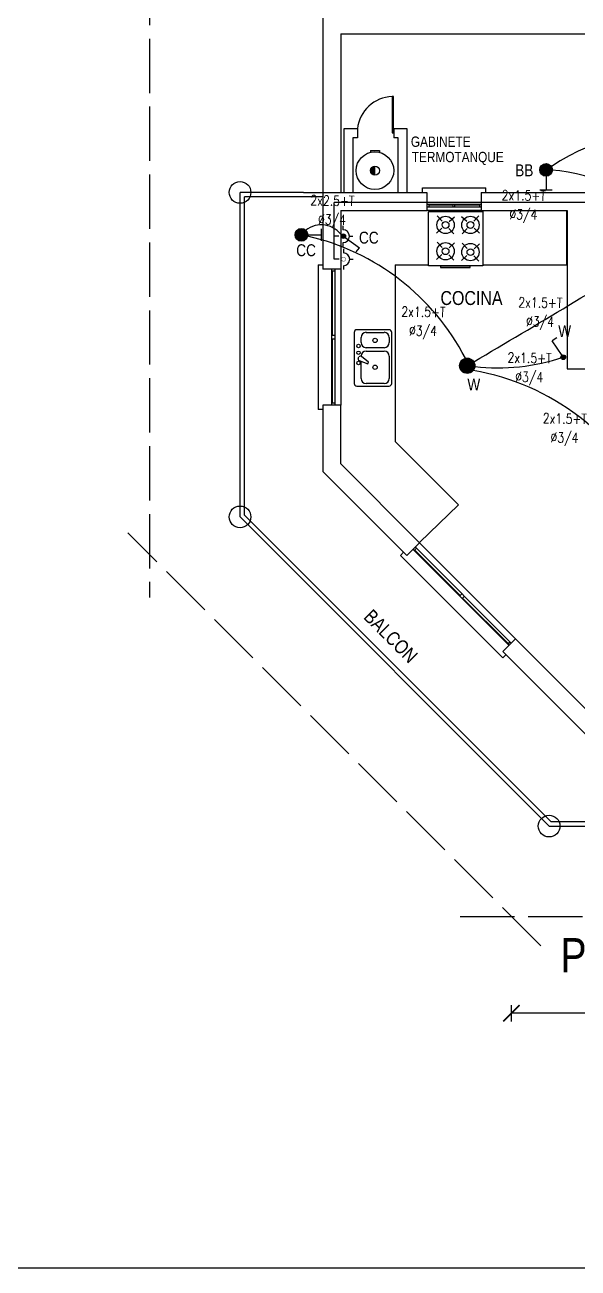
# Model space of a CAD drawing. Header units: millimetres. Extents: x 221 to 543, y -43 to 148.
# Drawn here: x 502.05 to 508.16, y -8.66 to 5.08 of the extents above; entities that cross this region are included whole.
import ezdxf
from ezdxf.enums import TextEntityAlignment as Align

# ---------------------------------------------------------------- set-up
doc = ezdxf.new("R2010")
doc.units = ezdxf.units.MM
doc.linetypes.add('ACAD_ISO02W100', pattern=[15, 12, -3])
for name, color, linetype in [('10-INST-ELEC-SIMB', 1, 'Continuous'), ('10-INST-ELEC-TEXT', 7, 'Continuous'), ('10-SOLADOS', 15, 'Continuous'), ('electricidad de adad', 20, 'Continuous')]:
    doc.layers.add(name, color=color, linetype=linetype)
doc.styles.add('COTAS', font='ROMANS', dxfattribs={"width": 0.7})
doc.styles.add('gardel', font='ARIALN.TTF')
doc.styles.add('NARROW', font='ARIALN.TTF')
doc.styles.add('PROV', font='times.ttf')
doc.styles.add('ROMANS', font='romans.shx', dxfattribs={"width": 0.85})
doc.dimstyles.new('COTA-S-S-2-50', dxfattribs={"dimscale": 1.5, "dimtxt": 0.1, "dimasz": 0.06, "dimexe": 0, "dimexo": 0, "dimgap": 0.08, "dimtad": 1, "dimzin": 4, "dimdsep": 46, "dimtxsty": 'COTAS', "dimblk1": 'M2_COTA', "dimblk2": 'M2_COTA', "dimsah": 1, "dimcen": 0.1, "dimse1": 1, "dimse2": 1, "dimclrd": 2, "dimclre": 256, "dimclrt": 6, "dimadec": 0, "dimazin": 0, "dimtfac": 1, "dimtix": 1, "dimtmove": 2, "dimatfit": 3, "dimldrblk": 'M2_COTA', "dimfxl": 1, "dimtolj": 1, "dimtzin": 4, "dimarcsym": 0})

# ---------------------------------------------------------------- blocks, each defined once
blk = doc.blocks.new('M2_COTA')
for p, q in [((-1, 0), (0, 0)), ((0, 1), (0, -1))]:
    blk.add_line(p, q)
at = {"const_width": 0.2}
blk.add_lwpolyline([(-1, -1), (1, 1)], dxfattribs=at)
blk = doc.blocks.new('*D218')
at = {"color": 252, "lineweight": -2, "ltscale": 0.05, "transparency": 16777216}
blk.add_line((515.385, -5.84), (507.515, -5.84), dxfattribs=at)
at = {"layer": 'Defpoints', "color": 0, "ltscale": 0.05, "transparency": 16777216}
for p in [(507.425, -4.772), (515.475, -5.272), (507.425, -5.84)]:
    blk.add_point(p, dxfattribs=at)
at = {"color": 252, "lineweight": -2, "ltscale": 0.05, "transparency": 16777216, "xscale": 0.09, "yscale": 0.09, "zscale": 0.09, "rotation": 180}
blk.add_blockref('M2_COTA', (507.425, -5.84), dxfattribs=at)
at = {"color": 252, "lineweight": -2, "ltscale": 0.05, "transparency": 16777216, "xscale": 0.09, "yscale": 0.09, "zscale": 0.09}
blk.add_blockref('M2_COTA', (515.475, -5.84), dxfattribs=at)
at = {"color": 0, "ltscale": 0.05, "transparency": 16777216, "insert": (511.45, -5.689), "char_height": 0.15, "attachment_point": 5, "style": 'PROV'}
blk.add_mtext('\\A1;8.05', dxfattribs=at)
blk = doc.blocks.new('SEPLN504')
at = {"color": 0, "const_width": 0.169}
blk.add_lwpolyline([(-0.082, 0.012, 1), (0.087, 0.012, 1)], format="xyb", close=True, dxfattribs=at)
at = {"color": 0}
blk.add_circle((0.003, 0.012), 0.169, dxfattribs=at)
blk = doc.blocks.new('SEPLN510')
at = {"color": 0}
for p in [(0.043, 0.036), (0.409, 0.205)]:
    blk.add_line(p, (0.332, 0.292), dxfattribs=at)
at = {"color": 0, "const_width": 0.0507}
blk.add_lwpolyline([(-0.02, 0.003, 1), (0.03, 0.003, 1)], format="xyb", close=True, dxfattribs=at)
at = {"color": 0}
blk.add_circle((0.005, 0.003), 0.0507, dxfattribs=at)
blk = doc.blocks.new('ELE-TEX')
at = {"style": 'ROMANS', "width": 0.8}
for tag, p in [('COND', (0.004, 0.162)), ('CANO', (0.004, -0.16))]:
    blk.add_attdef(tag, text='', height=0.2, dxfattribs=at).set_placement(p, align=Align.MIDDLE)

msp = doc.modelspace()

# ---------------------------------------------------------------- hatches: boundary and pattern name
msp.add_hatch(color=256).paths.add_polyline_path([(505.916, 3.517, 0.414214), (505.867, 3.468, 0.414214), (505.916, 3.419)])
at = {"layer": 'electricidad de adad'}
for points in [[(507.807, 3.407, 1), (507.807, 3.547, 1)], [(505.173, 2.759, 1), (505.033, 2.759, 1)]]:
    msp.add_hatch(color=0, dxfattribs=at).paths.add_polyline_path(points)

# ---------------------------------------------------------------- linework, layer by layer
at = {"color": 252, "linetype": 'ACAD_ISO02W100', "ltscale": 0.05}
for p, q in [((503.425, 21.425), (503.425, -1.249)), ((507.749, -5.095), (503.187, -0.533)), ((506.858, -4.772), (516.283, -4.772))]:
    msp.add_line(p, q, dxfattribs=at)
at = {"color": 2}
for p, q in [((505.34, 5.178), (505.34, 3.228)), ((505.54, 4.978), (515.275, 4.978)), ((505.54, 4.978), (505.54, 3.228)), ((506.659, 2.909), (506.605, 2.968)), ((506.736, 2.905), (506.795, 2.959)), ((506.93, 2.905), (506.871, 2.959)), ((507.008, 2.909), (507.062, 2.968)), ((506.655, 2.831), (506.596, 2.777)), ((506.733, 2.828), (506.787, 2.769)), ((506.934, 2.828), (506.88, 2.769)), ((507.011, 2.831), (507.07, 2.777)), ((506.659, 2.619), (506.605, 2.677)), ((506.736, 2.615), (506.795, 2.669)), ((506.934, 2.609), (506.88, 2.668)), ((507.011, 2.605), (507.07, 2.659)), ((506.655, 2.541), (506.596, 2.487)), ((506.733, 2.538), (506.787, 2.479)), ((506.93, 2.531), (506.871, 2.477)), ((507.008, 2.528), (507.062, 2.469)), ((505.687, 1.682), (505.687, 1.117)), ((506.073, 1.71), (505.715, 1.71)), ((506.101, 1.117), (506.101, 1.682)), ((505.715, 1.088), (506.073, 1.088))]:
    msp.add_line(p, q, dxfattribs=at)
for p, q in [((506.12, 4.286), (506.105, 4.286)), ((506.105, 4.286), (506.105, 3.886)), ((506.12, 3.886), (506.12, 4.286)), ((506.105, 3.886), (506.12, 3.886)), ((505.866, 3.692), (505.916, 3.692)), ((505.866, 3.692), (505.866, 3.67)), ((505.916, 3.692), (505.965, 3.692)), ((505.965, 3.692), (505.965, 3.67)), ((505.916, 3.419), (505.916, 3.517)), ((505.125, 3.228), (505.34, 3.228)), ((506.44, 3.228), (506.44, 3.278)), ((506.44, 3.278), (507.14, 3.278)), ((507.14, 3.228), (507.14, 3.278)), ((507.09, 3.028), (506.49, 3.028)), ((506.51, 3.096), (506.51, 3.067)), ((506.78, 3.087), (506.51, 3.087)), ((506.78, 3.067), (506.78, 3.096)), ((506.8, 3.067), (506.8, 3.096)), ((507.07, 3.087), (506.8, 3.087)), ((507.07, 3.096), (507.07, 3.067)), ((505.29, 2.428), (505.29, 0.828)), ((505.29, 2.428), (505.34, 2.428)), ((505.472, 2.358), (505.437, 2.358)), ((505.443, 2.358), (505.443, 1.648)), ((505.54, 2.378), (505.54, 0.878)), ((505.472, 1.648), (505.437, 1.648)), ((505.472, 1.608), (505.437, 1.608)), ((505.443, 1.608), (505.443, 0.898)), ((505.34, 0.828), (505.29, 0.828)), ((505.472, 0.898), (505.437, 0.898)), ((505.54, 0.228), (505.54, 0.878)), ((507.47, -1.702), (506.409, -0.642)), ((506.197, -0.783), (506.232, -0.748)), ((507.328, -1.914), (506.197, -0.783)), ((506.375, -0.704), (506.35, -0.729)), ((506.857, -1.226), (506.355, -0.724)), ((506.877, -1.206), (506.852, -1.231)), ((506.905, -1.234), (506.881, -1.259)), ((507.387, -1.757), (506.885, -1.255)), ((507.408, -1.736), (507.383, -1.761)), ((507.363, -1.879), (507.328, -1.914))]:
    msp.add_line(p, q)
at = {"color": 3}
for p, q in [((505.723, 3.931), (505.571, 3.931)), ((505.571, 3.931), (505.571, 3.228)), ((505.723, 3.931), (505.723, 3.831)), ((506.271, 3.931), (506.123, 3.931)), ((506.123, 3.931), (506.123, 3.831)), ((506.271, 3.228), (506.271, 3.931)), ((505.723, 3.831), (505.671, 3.831)), ((505.671, 3.831), (505.671, 3.228)), ((506.171, 3.831), (506.123, 3.831)), ((506.171, 3.228), (506.171, 3.831)), ((508.032, 3.028), (508.032, 2.428)), ((506.14, 2.428), (506.508, 2.428)), ((506.14, 2.428), (506.14, 0.476)), ((507.108, 2.428), (508.032, 2.428)), ((506.838, -0.222), (506.14, 0.476)), ((506.408, -0.641), (506.838, -0.222))]:
    msp.add_line(p, q, dxfattribs=at)
at = {"color": 0, "linetype": 'ByBlock', "ltscale": 0.05}
for p, q in [((504.425, -0.357), (504.425, 3.228)), ((505.125, 3.228), (504.425, 3.228)), ((504.475, -0.337), (504.475, 3.178)), ((505.34, 3.178), (504.475, 3.178)), ((507.84, -3.772), (504.425, -0.357)), ((507.86, -3.722), (504.475, -0.337)), ((507.84, -3.772), (514.479, -3.772)), ((507.86, -3.722), (514.429, -3.722))]:
    msp.add_line(p, q, dxfattribs=at)
at = {"color": 4}
for p, q in [((505.34, 3.228), (506.49, 3.228)), ((505.34, 3.228), (505.34, 2.378)), ((506.49, 3.228), (506.49, 3.028)), ((507.09, 3.228), (508.94, 3.228)), ((507.09, 3.228), (507.09, 3.028)), ((505.54, 3.028), (506.49, 3.028)), ((505.54, 3.028), (505.54, 2.378)), ((507.09, 3.028), (508.04, 3.028)), ((508.04, 3.028), (508.04, 1.278)), ((505.54, 2.378), (505.34, 2.378)), ((508.04, 1.278), (511.279, 1.278)), ((505.34, 0.878), (505.34, 0.145)), ((505.54, 0.878), (505.34, 0.878)), ((506.267, -0.783), (505.34, 0.145)), ((506.409, -0.642), (505.54, 0.228)), ((506.409, -0.642), (506.267, -0.783)), ((507.47, -1.702), (507.328, -1.844)), ((508.339, -2.572), (507.47, -1.702)), ((508.256, -2.772), (507.328, -1.844))]:
    msp.add_line(p, q, dxfattribs=at)
at = {"color": 252}
for p, q in [((506.49, 3.096), (507.09, 3.096)), ((506.49, 3.067), (507.09, 3.067)), ((505.437, 2.378), (505.437, 0.878)), ((505.472, 2.378), (505.472, 0.878)), ((507.397, -1.775), (506.336, -0.714)), ((507.422, -1.75), (506.361, -0.689))]:
    msp.add_line(p, q, dxfattribs=at)
at = {"color": 3, "linetype": 'ByBlock'}
for p, q in [((505.819, 1.682), (506.017, 1.682)), ((505.762, 1.569), (505.762, 1.626)), ((506.017, 1.512), (505.819, 1.512)), ((506.073, 1.626), (506.073, 1.569)), ((505.819, 1.475), (506.017, 1.475)), ((506.073, 1.418), (506.073, 1.173)), ((505.762, 1.173), (505.762, 1.363)), ((506.017, 1.117), (505.819, 1.117))]:
    msp.add_line(p, q, dxfattribs=at)
at = {"color": 0, "linetype": 'ByBlock'}
for p, q in [((505.731, 1.398), (505.739, 1.411)), ((505.846, 1.351), (505.767, 1.416)), ((505.741, 1.37), (505.836, 1.335)), ((505.836, 1.335), (505.846, 1.351))]:
    msp.add_line(p, q, dxfattribs=at)
at = {"color": 2}
msp.add_lwpolyline([(481.311, 22.836), (519.989, 22.836), (519.989, -8.655), (481.311, -8.655)], close=True, dxfattribs=at)
msp.add_lwpolyline([(506.508, 3.018), (507.108, 3.018), (507.108, 2.418), (506.508, 2.418), (506.508, 3.018)])
msp.add_lwpolyline([(506.969, 2.414), (506.642, 2.414), (506.642, 2.4), (506.969, 2.4)], close=True)
for centre, radius in [((505.916, 3.468), 0.208), ((504.425, 3.228), 0.12), ((506.696, 2.868), 0.0375), ((506.971, 2.868), 0.0375), ((506.696, 2.578), 0.0375), ((506.971, 2.568), 0.0375), ((504.425, -0.357), 0.12), ((507.84, -3.772), 0.12)]:
    msp.add_circle(centre, radius, dxfattribs=at)
for centre, radius in [((505.916, 3.468), 0.049), ((506.696, 2.868), 0.0957), ((506.971, 2.868), 0.0957), ((506.696, 2.578), 0.0957), ((506.971, 2.568), 0.0957)]:
    msp.add_circle(centre, radius)
at = {"color": 0, "linetype": 'ByBlock'}
for centre, radius in [((505.734, 1.531), 0.0188), ((505.918, 1.593), 0.0236), ((505.734, 1.456), 0.0188), ((505.734, 1.343), 0.0188), ((505.918, 1.296), 0.0236)]:
    msp.add_circle(centre, radius, dxfattribs=at)
at = {"color": 252}
msp.add_arc((506.119, 3.888), 0.399, 92.0622, 173.749, dxfattribs=at)
at = {"color": 2}
for centre, start, end in [((505.715, 1.682), 90, 180), ((506.073, 1.682), 0, 90), ((505.715, 1.117), 180, 270), ((506.073, 1.117), 270, 0)]:
    msp.add_arc(centre, 0.0283, start, end, dxfattribs=at)
at = {"color": 3, "linetype": 'ByBlock'}
for centre, start, end in [((505.819, 1.626), 90, 180), ((506.017, 1.626), 0, 90), ((505.819, 1.569), 180, 270), ((506.017, 1.569), 270, 0), ((505.819, 1.418), 90, 180), ((506.017, 1.418), 0, 90), ((505.819, 1.173), 180, 270), ((506.017, 1.173), 270, 0)]:
    msp.add_arc(centre, 0.0565, start, end, dxfattribs=at)
at = {"color": 0, "linetype": 'ByBlock'}
for centre, start, end in [((505.748, 1.388), 150, 249.4623), ((505.755, 1.401), 50.5377, 150)]:
    msp.add_arc(centre, 0.0188, start, end, dxfattribs=at)
at = {"layer": '10-INST-ELEC-SIMB', "color": 0}
for p, q in [((505.633, 2.744), (505.67, 2.744)), ((505.638, 2.489), (505.675, 2.489))]:
    msp.add_line(p, q, dxfattribs=at)
at = {"layer": '10-INST-ELEC-TEXT', "color": 10, "ltscale": 20}
for centre, radius, start, end in [((509.551, 0.85), 3.154, 57.6899, 122.3101), ((507.772, 1.876), 1.601, 33.556, 86.6437), ((505.323, 2.594), 0.275, 32.6055, 128.3342), ((504.589, 0.19), 2.62, 27.3825, 77.1484), ((440.368, 114.6), 131.396, 300.47534, 301.54302), ((507.275, 3.553), 2.264, 263.5102, 288.5959), ((506.548, -1.373), 2.672, 25.1686, 80.2252)]:
    msp.add_arc(centre, radius, start, end, dxfattribs=at)
at = {"layer": 'electricidad de adad', "color": 0}
for p, q in [((507.807, 3.477), (507.807, 3.256)), ((507.739, 3.256), (507.875, 3.256)), ((505.103, 2.759), (505.324, 2.759)), ((505.324, 2.691), (505.324, 2.827)), ((505.562, 2.858), (505.562, 2.815)), ((505.562, 2.672), (505.562, 2.631)), ((505.567, 2.603), (505.567, 2.56)), ((505.567, 2.417), (505.567, 2.376))]:
    msp.add_line(p, q, dxfattribs=at)
at = {"layer": 'electricidad de adad'}
for p in [(514.371, 3.116), (505.467, 2.489)]:
    msp.add_line(p, (505.467, 3.116), dxfattribs=at)
at = {"layer": 'electricidad de adad', "color": 0, "const_width": 0.0042}
for points in [[(505.564, 2.722, -1), (505.564, 2.768, -1)], [(505.569, 2.467, -1), (505.569, 2.513, -1)]]:
    msp.add_lwpolyline(points, format="xyb", close=True, dxfattribs=at)
at = {"layer": 'electricidad de adad'}
for points in [[(505.517, 2.744), (505.467, 2.744)], [(505.522, 2.489), (505.467, 2.489)]]:
    msp.add_lwpolyline(points, dxfattribs=at)
at = {"layer": 'electricidad de adad', "color": 0}
for centre in [(507.807, 3.477), (505.103, 2.759)]:
    msp.add_circle(centre, 0.07, dxfattribs=at)
for centre in [(505.562, 2.744), (505.567, 2.489)]:
    msp.add_arc(centre, 0.0714, 270.3588, 89.6412, dxfattribs=at)

# ---------------------------------------------------------------- block references
at = {"layer": '10-INST-ELEC-SIMB'}
for p, xscale, yscale, zscale, rotation in [((505.565, 2.747), 0.499999999999934, 0.499999999999934, 0.499999999999934, 282.5862029989041), ((507.998, 1.404), 0.4999999999999162, 0.4999999999999162, 0.4999999999999162, 82.2823636738404)]:
    msp.add_blockref('SEPLN510', p, dxfattribs=dict(at, xscale=xscale, yscale=yscale, zscale=zscale, rotation=rotation))
at = {"layer": '10-INST-ELEC-SIMB', "color": 0, "xscale": 0.5, "yscale": 0.5, "zscale": 0.5}
msp.add_blockref('SEPLN504', (506.934, 1.307), dxfattribs=at)
at = {"layer": '10-INST-ELEC-TEXT', "ltscale": 20}
ref = msp.add_blockref('ELE-TEX', (505.44, 3.028), dxfattribs=dict(at, xscale=0.6756479999999314, yscale=0.6756479999999314, zscale=0.6756479999999314, rotation=358.992642891806))
ref.add_attrib('COND', '2x2.5+T', dxfattribs={"layer": '0', "height": 0.11, "rotation": 358.9926, "style": 'ROMANS', "width": 0.8}).set_placement((505.445, 3.137), align=Align.MIDDLE)
ref.add_attrib('CANO', '%%C3/4', dxfattribs={"layer": '0', "height": 0.11, "rotation": 358.9926, "style": 'ROMANS', "width": 0.8}).set_placement((505.441, 2.92), align=Align.MIDDLE)
ref = msp.add_blockref('ELE-TEX', (507.555, 3.085), dxfattribs=dict(at, xscale=0.6756479999999314, yscale=0.6756479999999314, zscale=0.6756479999999314, rotation=358.9926428918059))
ref.add_attrib('COND', '2x1.5+T', dxfattribs={"layer": '0', "height": 0.11, "rotation": 358.9926, "style": 'ROMANS', "width": 0.8}).set_placement((507.56, 3.194), align=Align.MIDDLE)
ref.add_attrib('CANO', '%%C3/4', dxfattribs={"layer": '0', "height": 0.11, "rotation": 358.9926, "style": 'ROMANS', "width": 0.8}).set_placement((507.556, 2.976), align=Align.MIDDLE)
ref = msp.add_blockref('ELE-TEX', (507.739, 1.901), dxfattribs=dict(at, xscale=0.6756479999999314, yscale=0.6756479999999314, zscale=0.6756479999999314, rotation=358.992642891806))
ref.add_attrib('COND', '2x1.5+T', dxfattribs={"layer": '0', "height": 0.11, "rotation": 358.9926, "style": 'ROMANS', "width": 0.8}).set_placement((507.743, 2.01), align=Align.MIDDLE)
ref.add_attrib('CANO', '%%C3/4', dxfattribs={"layer": '0', "height": 0.11, "rotation": 358.9926, "style": 'ROMANS', "width": 0.8}).set_placement((507.74, 1.793), align=Align.MIDDLE)
ref = msp.add_blockref('ELE-TEX', (506.447, 1.799), dxfattribs=dict(at, xscale=0.6756479999999314, yscale=0.6756479999999314, zscale=0.6756479999999314, rotation=358.992642891806))
ref.add_attrib('COND', '2x1.5+T', dxfattribs={"layer": '0', "height": 0.11, "rotation": 358.9926, "style": 'ROMANS', "width": 0.8}).set_placement((506.451, 1.908), align=Align.MIDDLE)
ref.add_attrib('CANO', '%%C3/4', dxfattribs={"layer": '0', "height": 0.11, "rotation": 358.9926, "style": 'ROMANS', "width": 0.8}).set_placement((506.447, 1.691), align=Align.MIDDLE)
ref = msp.add_blockref('ELE-TEX', (507.62, 1.289), dxfattribs=dict(at, xscale=0.6756479999999314, yscale=0.6756479999999314, zscale=0.6756479999999314, rotation=358.992642891806))
ref.add_attrib('COND', '2x1.5+T', dxfattribs={"layer": '0', "height": 0.11, "rotation": 358.9926, "style": 'ROMANS', "width": 0.8}).set_placement((507.624, 1.399), align=Align.MIDDLE)
ref.add_attrib('CANO', '%%C3/4', dxfattribs={"layer": '0', "height": 0.11, "rotation": 358.9926, "style": 'ROMANS', "width": 0.8}).set_placement((507.62, 1.181), align=Align.MIDDLE)
ref = msp.add_blockref('ELE-TEX', (508.009, 0.62), dxfattribs=dict(at, xscale=0.6756479999999314, yscale=0.6756479999999314, zscale=0.6756479999999314, rotation=358.9926428918059))
ref.add_attrib('COND', '2x1.5+T', dxfattribs={"layer": '0', "height": 0.11, "rotation": 358.9926, "style": 'ROMANS', "width": 0.8}).set_placement((508.014, 0.729), align=Align.MIDDLE)
ref.add_attrib('CANO', '%%C3/4', dxfattribs={"layer": '0', "height": 0.11, "rotation": 358.9926, "style": 'ROMANS', "width": 0.8}).set_placement((508.01, 0.512), align=Align.MIDDLE)

# ---------------------------------------------------------------- texts
at = {"style": 'NARROW'}
for s, height, p in [('BB', 0.1318, (507.465, 3.406, 2.411)), ('CC', 0.1318, (505.739, 2.662, 2.411)), ('CC', 0.1318, (505.046, 2.523, 2.411)), ('W', 0.132, (507.941, 1.629, 2.411)), ('W', 0.132, (506.937, 1.04, 2.411))]:
    msp.add_text(s, height=height, dxfattribs=at).set_placement(p)
at = {"layer": '10-SOLADOS', "color": 7, "ltscale": 0.1, "style": 'gardel'}
for tag, height, p in [('GABINETE', 0.114, (506.643, 3.788)), ('TERMOTANQUE', 0.114, (506.831, 3.604)), ('COCINA', 0.154, (506.983, 2.061)), ('PLANTA', 0.377, (508.806, -5.198))]:
    msp.add_attdef(tag, text='', height=height, dxfattribs=at).set_placement(p, align=Align.MIDDLE)
msp.add_attdef('BALCON', text='', height=0.154, rotation=315.0783, dxfattribs=at).set_placement((506.091, -1.674), align=Align.MIDDLE)

# ---------------------------------------------------------------- dimensions: what is measured, and where the dimension line sits
at = {"ltscale": 0.05}
dim = msp.add_linear_dim(base=(507.425, -5.84), p1=(515.475, -5.272), p2=(507.425, -4.772), dimstyle='COTA-S-S-2-50', override={"dimgap": 0.05, "dimpost": '<>', "dimtxsty": 'PROV', "dimclrd": 252, "dimclrt": 0}, dxfattribs=at)
dim.commit()
dim.dimension.update_dxf_attribs({"geometry": '*D218', "text_midpoint": (511.45, -5.689)})

doc.saveas('drawing.dxf')
